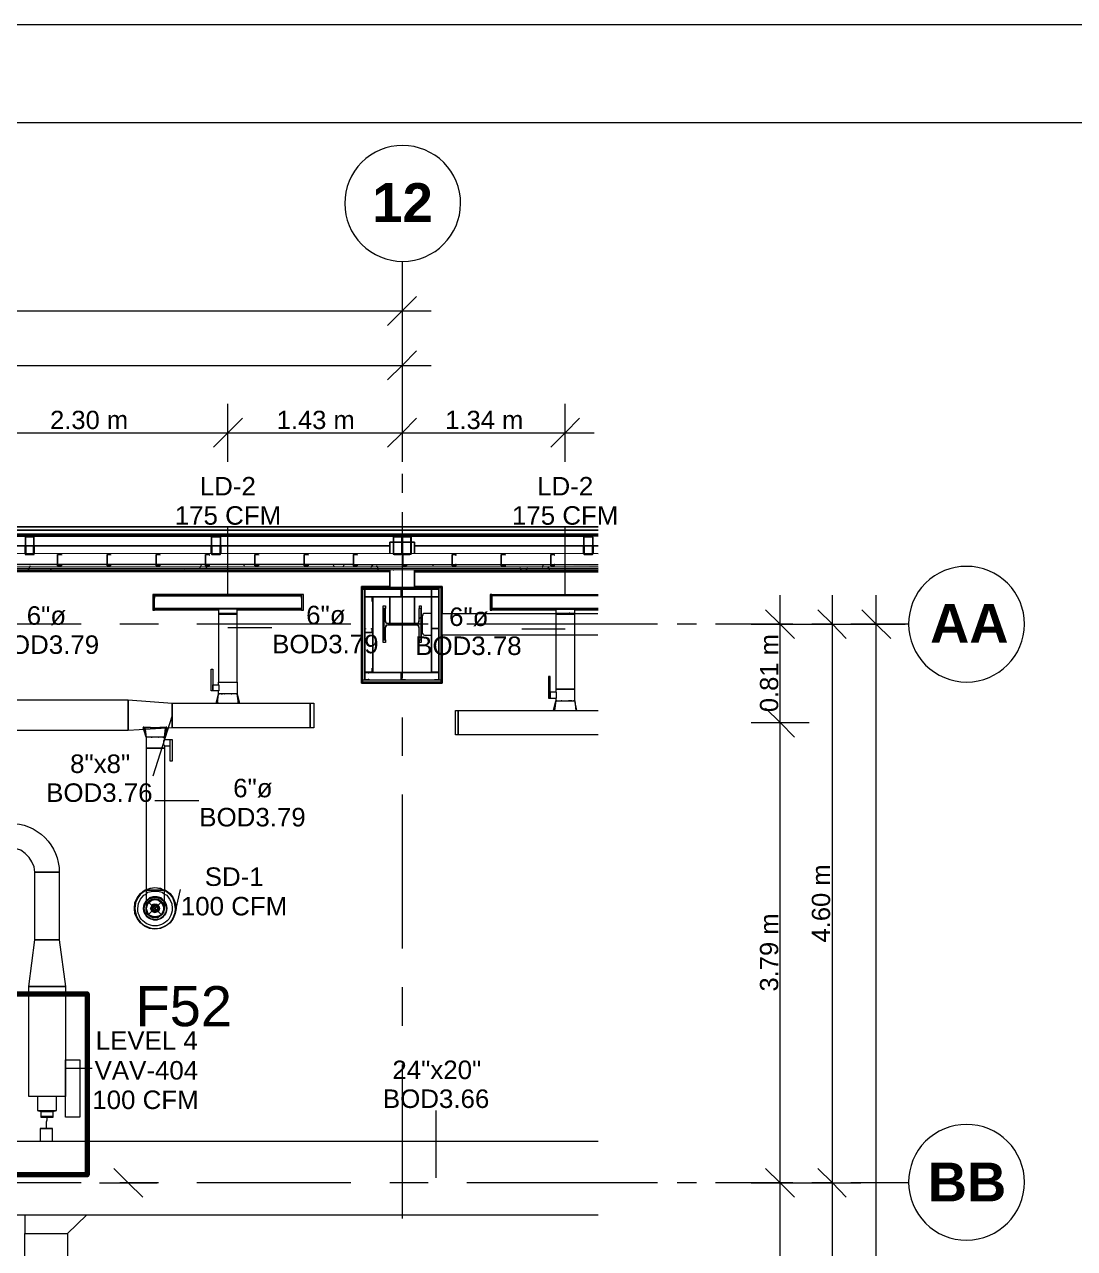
# Model space of a CAD drawing. Header units: metres. Extents: x 39 to 278, y -7 to 151.
# Drawn here: x 101.36 to 110.01, y 43.17 to 53.26 of the extents above; entities that cross this region are included whole.
import ezdxf

# ---------------------------------------------------------------- set-up
doc = ezdxf.new("R2010")
doc.units = ezdxf.units.M
doc.layers.add('HVAC - Ductos', color=5, linetype='Continuous', lineweight=50)
doc.layers.add('PDF_Geometry', color=7, linetype='Continuous', true_color=0xaaaaaa)
doc.layers.add('PDF_Solid Fills', color=7, linetype='Continuous', true_color=0xffffff)
doc.layers.add('PDF_Text', color=7, linetype='Continuous')
doc.layers.add('pie de plano', color=7, linetype='Continuous')
doc.styles.add('PDF ArialUnicodeMS-Bold-Identity-H', font='arial.ttf')
doc.styles.add('PDF Helvetica', font='')
doc.styles.add('PDF Helvetica Bold', font='')
doc.styles.get('PDF Helvetica').set_extended_font_data('Helvetica')
doc.styles.get('PDF Helvetica Bold').set_extended_font_data('Helvetica', bold=True)

msp = doc.modelspace()

# ---------------------------------------------------------------- hatches: boundary and pattern name
at = {"layer": 'PDF_Solid Fills', "lineweight": 0, "transparency": 33554559}
h = msp.add_hatch(color=256, dxfattribs=at)
h.paths.add_polyline_path([(101.371, 49.036), (101.371, 49.041), (101.366, 49.041)])
h.paths.add_polyline_path([(101.371, 49.032), (101.366, 49.032), (101.366, 48.89), (101.44, 48.89), (101.44, 49.032), (101.435, 49.032), (101.435, 48.894), (101.371, 48.894)])
h.paths.add_polyline_path([(101.44, 49.036), (101.44, 49.041), (101.435, 49.041)])
h.paths.add_polyline_path([(101.431, 49.036), (101.431, 49.041), (101.376, 49.041)])
h = msp.add_hatch(color=256, dxfattribs=at)
h.paths.add_polyline_path([(102.975, 49.032), (102.971, 49.032), (102.971, 48.894), (102.975, 49.021)])
h.paths.add_polyline_path([(102.971, 48.894), (102.906, 48.899), (102.902, 48.899), (102.902, 48.89)])
h.paths.add_polyline_path([(102.966, 49.036), (102.966, 49.041), (102.902, 49.041)])
h.paths.add_polyline_path([(102.902, 49.032), (102.897, 49.032), (102.897, 48.899)])
h = msp.add_hatch(color=256, dxfattribs=at)
h.paths.add_polyline_path([(104.405, 48.894), (104.46, 48.89), (104.46, 48.894)])
h.paths.add_polyline_path([(104.465, 48.899), (104.46, 48.899), (104.465, 48.894)])
h.paths.add_polyline_path([(104.396, 48.894), (104.401, 49.036), (104.46, 49.036), (104.465, 49.032), (104.465, 48.899), (104.469, 49.03), (104.469, 49.037), (104.465, 49.041), (104.396, 49.041)])
h = msp.add_hatch(color=256, dxfattribs=at)
h.paths.add_polyline_path([(104.474, 48.899), (104.474, 48.89), (104.534, 48.894), (104.478, 48.899)])
h.paths.add_polyline_path([(104.547, 49.036), (104.543, 49.041), (104.474, 49.041), (104.469, 49.032), (104.469, 48.899), (104.474, 48.903), (104.478, 49.036), (104.538, 49.036), (104.538, 48.894), (104.543, 48.899)])
h = msp.add_hatch(color=256, dxfattribs=at)
h.paths.add_polyline_path([(106.037, 48.894), (106.041, 49.032), (106.037, 49.032)])
h.paths.add_polyline_path([(105.968, 48.899), (105.968, 48.89), (106.037, 48.894), (105.973, 48.899)])
h.paths.add_polyline_path([(106.032, 49.036), (106.032, 49.041), (105.968, 49.041)])
h.paths.add_polyline_path([(105.968, 49.032), (105.964, 49.032), (105.964, 48.899)])
for points in [[(45.188, 48.798), (105.844, 48.798), (106.083, 48.793), (106.083, 48.807), (80.925, 48.812), (45.188, 48.812)], [(105.844, 48.78), (106.081, 48.775), (106.083, 48.775), (106.083, 48.793), (75.635, 48.798), (45.188, 48.798), (45.188, 48.78)], [(105.844, 48.766), (106.081, 48.761), (106.083, 48.761), (106.083, 48.78), (45.188, 48.78), (45.188, 48.766)], [(104.607, 48.445), (104.602, 48.331), (104.588, 48.326), (104.35, 48.321), (104.35, 48.326), (104.337, 48.326), (104.337, 48.34), (104.332, 48.34), (104.332, 48.445), (104.318, 48.445), (104.318, 48.188), (104.332, 48.188), (104.332, 48.294), (104.337, 48.312), (104.602, 48.312), (104.607, 48.308), (104.607, 48.188), (104.625, 48.188), (104.625, 48.445)]]:
    msp.add_hatch(color=256, dxfattribs=at).paths.add_polyline_path(points)

# ---------------------------------------------------------------- linework, layer by layer
at = {"layer": 'HVAC - Ductos', "color": 252, "lineweight": 0, "true_color": 0x939598}
for points in [[(104.469, 51.136), (104.469, 50.897), (104.469, 50.659)], [(104.588, 51.016), (104.469, 50.897), (104.35, 50.778)], [(46.031, 50.897), (104.708, 50.897)], [(104.469, 50.686), (104.469, 50.448), (104.469, 50.21)], [(104.588, 50.567), (104.469, 50.448), (104.35, 50.329)], [(46.031, 50.448), (55.468, 50.448), (64.667, 50.448), (73.871, 50.448), (95.27, 50.448), (104.708, 50.448)], [(103.035, 49.655), (103.035, 49.894), (103.035, 50.132)], [(104.469, 50.132), (104.469, 49.894), (104.469, 49.655)], [(105.812, 49.655), (105.812, 49.894), (105.812, 50.132)], [(103.154, 50.013), (103.035, 49.894), (102.915, 49.774)], [(104.588, 50.013), (104.469, 49.894), (104.35, 49.774)], [(105.931, 50.013), (105.812, 49.894), (105.693, 49.774)], [(87.373, 49.894), (89.583, 49.894), (91.457, 49.894), (93.882, 49.894), (95.27, 49.894), (96.636, 49.894), (98.703, 49.894), (100.738, 49.894), (103.035, 49.894), (104.469, 49.894), (106.051, 49.894)], [(107.581, 11.278), (107.581, 12.204), (107.581, 15.656), (107.581, 16.114), (107.581, 19.419), (107.581, 25.317), (107.581, 25.492), (107.581, 28.755), (107.581, 31.212), (107.581, 33.201), (107.581, 33.861), (107.581, 34.516), (107.581, 35.845), (107.581, 40.461), (107.343, 40.461), (107.581, 40.461), (107.82, 40.461), (107.581, 40.461), (107.581, 43.715), (107.581, 47.506), (107.581, 48.555)], [(108.012, 11.278), (108.012, 16.114), (108.012, 25.317), (108.012, 34.516), (108.012, 43.715), (108.012, 48.555)], [(108.374, 11.278), (108.374, 48.555)], [(107.462, 48.436), (107.581, 48.317), (107.701, 48.198)], [(107.893, 48.436), (108.012, 48.317), (108.127, 48.198)], [(108.255, 48.436), (108.374, 48.317), (108.494, 48.198)], [(107.343, 48.317), (107.581, 48.317), (107.82, 48.317)], [(107.774, 48.317), (108.012, 48.317), (108.246, 48.317)], [(108.136, 48.317), (108.374, 48.317), (108.612, 48.317)], [(107.462, 47.625), (107.581, 47.506), (107.701, 47.386)], [(107.343, 47.506), (107.581, 47.506), (107.82, 47.506)], [(107.462, 43.834), (107.581, 43.715), (107.701, 43.596)], [(107.893, 43.834), (108.012, 43.715), (108.127, 43.596)], [(107.343, 43.715), (107.581, 43.715), (107.82, 43.715)], [(107.774, 43.715), (108.012, 43.715), (108.246, 43.715)]]:
    msp.add_lwpolyline(points, dxfattribs=at)
at = {"layer": 'HVAC - Ductos', "lineweight": 0}
for points in [[(103.035, 48.56), (103.035, 49.11)], [(105.812, 48.56), (105.812, 49.11)], [(103.64, 48.537), (103.64, 48.56), (103.64, 48.555), (102.43, 48.555), (102.43, 48.56), (102.43, 48.537)], [(103.64, 48.56), (102.43, 48.56)], [(102.43, 48.486), (102.43, 48.496), (102.43, 48.505)], [(103.64, 48.505), (103.64, 48.496), (103.64, 48.486)], [(105.207, 48.537), (105.207, 48.56), (105.207, 48.555), (106.083, 48.555)], [(105.207, 48.56), (106.083, 48.56)], [(106.083, 48.551), (105.207, 48.551), (105.207, 48.445), (106.083, 48.445), (105.207, 48.445), (105.207, 48.441), (106.083, 48.441)], [(105.207, 48.486), (105.207, 48.496), (105.207, 48.505)], [(102.957, 48.431), (102.43, 48.431), (102.43, 48.436), (102.43, 48.454), (102.43, 48.463)], [(102.43, 48.45), (102.43, 48.454), (102.43, 48.459)], [(102.43, 48.436), (102.957, 48.436)], [(103.003, 48.399), (102.998, 48.399), (102.98, 48.399), (102.971, 48.399), (102.966, 48.399), (102.961, 48.399), (102.957, 48.399), (102.957, 47.84), (102.961, 47.84), (102.971, 47.84), (102.98, 47.84), (102.998, 47.84), (103.016, 47.84), (103.035, 47.84), (103.053, 47.84), (103.071, 47.84), (103.09, 47.84), (103.099, 47.84), (103.108, 47.84), (103.112, 47.84), (103.112, 47.744), (103.108, 47.744), (103.104, 47.744), (103.099, 47.744), (103.09, 47.744), (103.071, 47.744), (103.053, 47.744), (103.035, 47.744), (103.016, 47.744), (102.998, 47.744), (102.98, 47.744), (102.971, 47.744), (102.966, 47.744), (102.961, 47.744), (102.957, 47.744), (102.957, 47.767), (102.911, 47.767), (102.911, 47.771), (102.911, 47.776), (102.911, 47.781), (102.911, 47.785), (102.911, 47.794), (102.911, 47.799), (102.911, 47.803), (102.911, 47.813), (102.911, 47.817), (102.957, 47.817), (102.957, 47.84), (102.961, 47.84), (102.971, 47.84), (102.98, 47.84), (102.998, 47.84), (103.016, 47.84), (103.035, 47.84), (103.053, 47.84), (103.071, 47.84), (103.09, 47.84), (103.099, 47.84), (103.108, 47.84), (103.112, 47.84), (103.112, 48.399), (103.108, 48.399), (103.104, 48.399), (103.099, 48.399), (103.09, 48.399), (103.071, 48.399), (103.067, 48.399)], [(102.961, 48.408), (102.957, 48.408)], [(102.957, 48.408), (102.961, 48.408), (102.98, 48.408), (103.007, 48.408), (103.035, 48.408), (103.067, 48.408), (103.09, 48.408), (103.108, 48.408), (103.112, 48.408)], [(102.961, 48.408), (102.961, 48.408)], [(103.007, 48.399), (103.016, 48.399), (103.035, 48.399), (103.053, 48.399), (103.062, 48.399)], [(103.108, 48.408), (103.108, 48.408)], [(103.112, 48.408), (103.108, 48.408)], [(103.64, 48.463), (103.64, 48.454), (103.64, 48.436), (103.64, 48.431), (103.112, 48.431)], [(103.112, 48.436), (103.64, 48.436)], [(103.64, 48.459), (103.64, 48.454), (103.64, 48.45)], [(105.734, 48.431), (105.207, 48.431), (105.207, 48.436), (105.207, 48.454), (105.207, 48.463)], [(105.207, 48.45), (105.207, 48.454), (105.207, 48.459)], [(105.207, 48.436), (105.734, 48.436)], [(105.734, 48.408), (105.739, 48.408), (105.757, 48.408), (105.785, 48.408), (105.812, 48.408), (105.844, 48.408), (105.867, 48.408), (105.885, 48.408), (105.89, 48.408)], [(105.89, 48.399), (105.885, 48.399), (105.877, 48.399), (105.867, 48.399), (105.849, 48.399), (105.831, 48.399), (105.812, 48.399), (105.794, 48.399), (105.775, 48.399), (105.757, 48.399), (105.748, 48.399), (105.739, 48.399)], [(105.739, 48.399), (105.739, 48.399)], [(105.744, 48.399), (105.757, 48.399)], [(105.849, 48.408), (105.844, 48.408)], [(105.867, 48.399), (105.881, 48.399)], [(106.083, 48.436), (105.89, 48.436)], [(106.083, 48.431), (105.89, 48.431)], [(103.035, 48.289), (103.397, 48.289)], [(105.812, 48.276), (105.455, 48.276)], [(102.957, 47.817), (102.961, 47.817), (102.961, 47.813), (102.961, 47.803), (102.961, 47.799), (102.961, 47.79), (102.961, 47.781), (102.961, 47.771), (102.961, 47.767), (102.957, 47.767)], [(105.716, 47.606), (105.734, 47.684), (105.739, 47.684), (105.744, 47.684), (105.748, 47.684), (105.757, 47.684), (105.775, 47.684), (105.794, 47.684), (105.812, 47.684), (105.831, 47.684), (105.849, 47.684), (105.867, 47.684), (105.877, 47.684), (105.881, 47.684), (105.885, 47.684), (105.89, 47.684), (105.89, 47.781), (105.885, 47.781), (105.877, 47.781), (105.867, 47.781), (105.849, 47.781), (105.831, 47.781), (105.812, 47.781), (105.794, 47.781), (105.775, 47.781), (105.757, 47.781), (105.748, 47.781), (105.739, 47.781), (105.734, 47.781), (105.734, 47.758), (105.688, 47.758), (105.688, 47.753), (105.688, 47.744), (105.688, 47.739), (105.688, 47.735), (105.688, 47.726), (105.688, 47.721), (105.688, 47.712), (105.688, 47.707), (105.688, 47.886), (105.675, 47.886)], [(105.688, 47.886), (105.675, 47.886), (105.675, 47.707), (105.688, 47.707), (105.734, 47.707), (105.734, 47.684), (105.744, 47.684), (105.734, 47.684), (105.725, 47.606)], [(102.961, 47.666), (102.952, 47.666), (102.948, 47.666), (102.957, 47.744), (102.938, 47.666), (102.943, 47.666), (102.938, 47.666), (102.957, 47.744)], [(103.053, 47.666), (103.058, 47.666), (103.067, 47.666), (103.081, 47.666), (103.09, 47.666), (103.108, 47.666), (103.117, 47.666), (103.122, 47.666), (103.112, 47.744)], [(103.131, 47.666), (103.112, 47.744), (103.131, 47.666)], [(105.734, 47.758), (105.739, 47.758), (105.739, 47.753), (105.739, 47.744), (105.739, 47.739), (105.739, 47.726), (105.739, 47.721), (105.739, 47.712), (105.739, 47.707), (105.734, 47.707)], [(105.89, 47.781), (105.885, 47.781), (105.877, 47.781), (105.867, 47.781), (105.849, 47.781), (105.831, 47.781), (105.812, 47.781), (105.794, 47.781), (105.775, 47.781), (105.757, 47.781), (105.748, 47.781), (105.739, 47.781)], [(102.966, 47.666), (102.98, 47.666), (102.984, 47.666)], [(102.989, 47.666), (102.994, 47.666), (103.003, 47.666), (103.016, 47.666)], [(103.016, 47.666), (103.016, 47.666)], [(103.021, 47.666), (103.025, 47.666), (103.048, 47.666)], [(103.081, 47.666), (103.081, 47.666)], [(103.117, 47.666), (103.112, 47.666)], [(106.083, 47.405), (104.932, 47.405), (104.932, 47.606), (106.083, 47.606)], [(105.908, 47.606), (105.89, 47.684), (105.881, 47.684), (105.89, 47.684), (105.899, 47.606)], [(102.576, 47.565), (102.416, 47.066)], [(102.498, 47.386), (102.503, 47.386), (102.498, 47.386), (102.489, 47.386), (102.471, 47.386), (102.453, 47.386), (102.434, 47.386), (102.416, 47.386), (102.398, 47.386), (102.379, 47.386), (102.37, 47.386), (102.365, 47.386), (102.361, 47.386), (102.361, 47.295), (102.37, 47.295), (102.379, 47.295), (102.398, 47.295), (102.416, 47.295), (102.434, 47.295), (102.453, 47.295), (102.471, 47.295), (102.489, 47.295), (102.498, 47.295), (102.508, 47.295), (102.512, 47.295), (102.512, 46.126), (102.521, 46.126), (102.558, 46.098), (102.585, 46.062), (102.599, 46.021), (102.608, 45.975), (102.599, 45.933), (102.585, 45.892), (102.558, 45.856), (102.521, 45.828), (102.48, 45.81), (102.434, 45.805), (102.388, 45.81), (102.347, 45.828), (102.315, 45.856), (102.288, 45.892), (102.269, 45.933), (102.265, 45.975), (102.269, 46.021), (102.288, 46.062), (102.315, 46.098), (102.347, 46.126), (102.361, 46.131)], [(102.338, 47.469), (102.338, 47.464), (102.343, 47.464), (102.347, 47.464), (102.352, 47.451)], [(102.343, 47.469), (102.338, 47.469), (102.343, 47.469), (102.352, 47.469), (102.365, 47.469), (102.379, 47.469), (102.398, 47.469)], [(102.338, 47.464), (102.343, 47.446), (102.338, 47.464)], [(102.343, 47.464), (102.338, 47.464)], [(102.343, 47.446), (102.361, 47.386), (102.343, 47.446)], [(102.361, 47.464), (102.352, 47.464), (102.347, 47.464)], [(102.352, 47.451), (102.361, 47.386), (102.365, 47.386)], [(102.384, 47.464), (102.379, 47.464), (102.365, 47.464)], [(102.384, 47.386), (102.379, 47.386)], [(102.526, 47.464), (102.517, 47.464), (102.508, 47.464), (102.489, 47.464), (102.485, 47.464), (102.48, 47.464), (102.466, 47.464), (102.457, 47.464), (102.453, 47.464), (102.448, 47.464), (102.425, 47.464), (102.421, 47.464), (102.416, 47.464), (102.402, 47.464), (102.393, 47.464), (102.388, 47.464)], [(102.439, 47.386), (102.434, 47.386), (102.43, 47.386)], [(102.475, 47.469), (102.489, 47.469), (102.508, 47.469), (102.517, 47.469), (102.526, 47.469), (102.531, 47.469)], [(102.489, 47.386), (102.485, 47.386)], [(102.558, 47.318), (102.558, 47.322), (102.558, 47.327), (102.558, 47.331), (102.558, 47.341), (102.558, 47.345), (102.558, 47.354), (102.558, 47.359), (102.558, 47.363), (102.512, 47.363), (102.512, 47.386), (102.508, 47.386), (102.512, 47.386), (102.531, 47.46), (102.512, 47.386), (102.521, 47.46)], [(102.521, 47.46), (102.521, 47.464)], [(102.531, 47.464), (102.526, 47.464), (102.531, 47.464), (102.531, 47.469), (102.526, 47.469)], [(102.526, 47.464), (102.526, 47.464)], [(102.512, 47.313), (102.512, 47.318), (102.508, 47.322), (102.508, 47.327), (102.508, 47.336), (102.508, 47.345), (102.508, 47.354), (102.508, 47.359), (102.512, 47.363)], [(102.434, 46.864), (102.796, 46.864)], [(102.361, 46.131), (102.388, 46.14), (102.434, 46.149), (102.48, 46.14), (102.512, 46.126)], [(102.512, 46.121), (102.48, 46.14), (102.434, 46.144), (102.393, 46.14), (102.361, 46.126)], [(102.512, 45.979), (102.512, 45.984), (102.512, 46.002), (102.512, 46.03), (102.512, 46.066), (102.512, 46.108), (102.512, 46.126), (102.508, 46.126), (102.498, 46.126), (102.489, 46.126), (102.471, 46.126), (102.453, 46.126), (102.434, 46.126), (102.416, 46.126), (102.398, 46.126), (102.379, 46.126), (102.37, 46.126), (102.361, 46.126), (102.361, 46.085), (102.361, 46.043), (102.361, 46.011), (102.361, 45.988), (102.361, 45.979)], [(102.361, 46.126), (102.37, 46.126), (102.379, 46.126), (102.398, 46.126), (102.416, 46.126), (102.434, 46.126), (102.453, 46.126), (102.471, 46.126), (102.489, 46.126), (102.498, 46.126), (102.508, 46.126), (102.512, 46.126)], [(102.361, 46.094), (102.375, 46.108), (102.416, 46.117), (102.457, 46.117), (102.494, 46.108), (102.512, 46.094)], [(102.608, 45.975), (102.645, 46.131)], [(102.512, 45.979), (102.512, 45.975), (102.512, 45.984), (102.508, 45.998), (102.503, 46.016), (102.489, 46.03), (102.471, 46.043), (102.453, 46.048), (102.434, 46.053), (102.416, 46.048), (102.398, 46.043), (102.379, 46.03), (102.37, 46.016), (102.361, 45.998), (102.361, 45.984), (102.361, 45.975), (102.361, 45.979)], [(102.508, 46.002), (102.503, 46.007), (102.489, 46.03), (102.462, 46.048), (102.466, 46.043), (102.485, 46.03), (102.471, 46.039), (102.453, 46.048), (102.434, 46.048), (102.416, 46.048), (102.398, 46.039), (102.384, 46.03), (102.37, 46.011), (102.365, 45.993), (102.361, 45.975), (102.365, 45.956), (102.37, 45.938), (102.384, 45.924), (102.398, 45.911), (102.416, 45.906), (102.434, 45.901), (102.416, 45.901), (102.398, 45.911), (102.379, 45.924), (102.37, 45.938), (102.361, 45.956), (102.361, 45.975), (102.365, 45.952)], [(102.379, 45.924), (102.365, 45.947), (102.365, 45.952), (102.361, 45.975), (102.365, 46.002), (102.365, 46.007), (102.379, 46.03), (102.365, 46.007)], [(102.361, 45.975), (102.365, 46.007), (102.361, 45.975)], [(102.365, 45.952), (102.365, 45.947), (102.365, 45.943), (102.365, 45.947), (102.365, 45.952), (102.361, 45.956), (102.361, 45.975), (102.361, 45.984)], [(102.361, 45.975), (102.361, 45.975)], [(102.361, 45.975), (102.365, 45.947)], [(102.365, 46.007), (102.365, 46.007)], [(102.37, 46.007), (102.384, 46.03), (102.402, 46.043), (102.407, 46.048), (102.379, 46.03), (102.407, 46.048), (102.434, 46.053), (102.462, 46.048), (102.489, 46.03), (102.503, 46.007), (102.512, 45.975), (102.508, 45.952)], [(102.407, 46.048), (102.434, 46.053), (102.462, 46.048)], [(102.407, 46.048), (102.407, 46.048)], [(102.411, 46.043), (102.434, 46.048), (102.462, 46.043)], [(102.489, 45.92), (102.466, 45.906), (102.462, 45.906), (102.434, 45.901), (102.411, 45.906), (102.434, 45.901), (102.462, 45.906), (102.489, 45.924), (102.471, 45.911), (102.485, 45.924), (102.498, 45.938), (102.508, 45.956), (102.508, 45.975), (102.508, 45.993), (102.498, 46.011), (102.485, 46.03), (102.503, 46.007), (102.512, 45.975), (102.503, 45.947), (102.489, 45.924), (102.503, 45.943)], [(102.462, 46.048), (102.462, 46.048)], [(102.512, 45.975), (102.508, 45.956), (102.498, 45.938), (102.489, 45.924)], [(102.503, 46.007), (102.503, 46.007)], [(102.503, 46.002), (102.508, 45.975), (102.503, 45.952)], [(102.508, 45.947), (102.508, 45.956), (102.512, 45.975), (102.512, 45.984)], [(102.512, 45.975), (102.512, 45.975)], [(102.503, 45.947), (102.503, 45.938), (102.489, 45.924), (102.471, 45.911), (102.466, 45.906), (102.462, 45.906), (102.453, 45.901), (102.434, 45.901), (102.416, 45.901), (102.407, 45.906), (102.402, 45.906), (102.398, 45.911), (102.379, 45.924), (102.37, 45.938), (102.365, 45.947)], [(102.384, 45.92), (102.402, 45.906), (102.407, 45.906), (102.379, 45.924), (102.365, 45.943)], [(102.402, 45.911), (102.384, 45.924), (102.37, 45.947)], [(102.407, 45.906), (102.402, 45.906)], [(102.407, 45.906), (102.434, 45.901), (102.462, 45.906)], [(102.453, 45.901), (102.453, 45.901)], [(102.466, 45.906), (102.462, 45.906)], [(102.508, 45.947), (102.503, 45.947), (102.485, 45.924), (102.466, 45.911)], [(101.701, 44.659), (101.916, 44.659)], [(101.467, 44.311), (101.472, 44.311), (101.481, 44.311), (101.49, 44.311), (101.508, 44.311), (101.527, 44.311), (101.545, 44.311), (101.563, 44.311), (101.582, 44.311), (101.6, 44.311), (101.609, 44.311), (101.618, 44.311), (101.623, 44.311)], [(101.495, 44.306), (101.495, 44.261), (101.499, 44.261), (101.504, 44.261), (101.508, 44.261), (101.522, 44.261), (101.531, 44.261), (101.545, 44.261), (101.559, 44.261), (101.568, 44.261), (101.577, 44.261), (101.586, 44.261), (101.591, 44.261), (101.596, 44.261), (101.596, 44.306)], [(101.495, 44.261), (101.499, 44.261), (101.513, 44.261), (101.536, 44.261), (101.554, 44.261), (101.577, 44.261), (101.591, 44.261), (101.596, 44.261)], [(101.499, 44.261), (101.504, 44.261), (101.508, 44.261), (101.522, 44.261), (101.531, 44.261), (101.545, 44.261), (101.559, 44.261), (101.568, 44.261), (101.577, 44.261), (101.586, 44.261), (101.591, 44.261)], [(104.749, 43.756), (104.749, 44.311)], [(101.49, 44.164), (101.49, 44.059), (101.495, 44.059), (101.504, 44.059), (101.513, 44.059), (101.527, 44.059), (101.541, 44.059), (101.554, 44.059), (101.563, 44.059), (101.577, 44.059), (101.582, 44.059), (101.586, 44.059)], [(101.591, 44.059), (101.591, 44.164), (101.586, 44.164), (101.582, 44.164), (101.577, 44.164), (101.563, 44.164), (101.554, 44.164), (101.541, 44.164), (101.527, 44.164), (101.513, 44.164), (101.504, 44.164), (101.495, 44.164), (101.49, 44.164), (101.495, 44.164), (101.504, 44.164), (101.513, 44.164), (101.527, 44.164), (101.541, 44.164), (101.554, 44.164), (101.563, 44.164), (101.577, 44.164), (101.582, 44.164), (101.586, 44.164)], [(101.596, 44.256), (101.591, 44.256), (101.577, 44.256), (101.554, 44.256), (101.531, 44.256), (101.513, 44.256), (101.499, 44.256), (101.495, 44.256)], [(101.541, 44.164), (101.541, 44.187), (101.541, 44.201), (101.541, 44.219), (101.545, 44.233), (101.545, 44.256)], [(101.541, 44.164), (101.541, 44.164)], [(106.083, 43.449), (101.055, 43.449), (100.807, 43.555), (100.807, 43.958), (101.055, 44.059), (106.083, 44.059)], [(102.095, 43.834), (102.214, 43.715), (102.334, 43.596)], [(101.976, 43.715), (102.214, 43.715), (102.453, 43.715)]]:
    msp.add_lwpolyline(points, dxfattribs=at)
for points in [[(102.416, 48.56), (102.416, 48.431), (102.43, 48.431), (102.43, 48.56)], [(103.64, 48.445), (102.43, 48.445), (102.43, 48.551), (103.64, 48.551), (103.64, 48.445), (103.64, 48.441), (102.43, 48.441), (102.43, 48.445)], [(102.43, 48.541), (102.43, 48.537), (102.43, 48.532), (102.43, 48.537)], [(103.658, 48.56), (103.64, 48.56), (103.64, 48.431), (103.658, 48.431)], [(103.64, 48.532), (103.64, 48.537), (103.64, 48.541), (103.64, 48.537)], [(105.194, 48.56), (105.194, 48.431), (105.207, 48.431), (105.207, 48.56)], [(105.207, 48.541), (105.207, 48.537), (105.207, 48.532), (105.207, 48.537)], [(102.957, 48.408), (102.957, 48.399), (102.966, 48.399), (102.98, 48.399), (103.007, 48.399), (103.035, 48.399), (103.062, 48.399), (103.09, 48.399), (103.104, 48.399), (103.112, 48.399), (103.112, 48.408), (103.112, 48.441), (103.108, 48.441), (103.099, 48.441), (103.09, 48.441), (103.071, 48.441), (103.053, 48.441), (103.035, 48.441), (103.016, 48.441), (102.998, 48.441), (102.98, 48.441), (102.971, 48.441), (102.961, 48.441), (102.957, 48.441)], [(105.734, 48.408), (105.734, 48.399), (105.744, 48.399), (105.757, 48.399), (105.785, 48.399), (105.812, 48.399), (105.84, 48.399), (105.867, 48.399), (105.881, 48.399), (105.89, 48.399), (105.89, 48.408), (105.89, 48.441), (105.885, 48.441), (105.877, 48.441), (105.867, 48.441), (105.849, 48.441), (105.831, 48.441), (105.812, 48.441), (105.794, 48.441), (105.775, 48.441), (105.757, 48.441), (105.748, 48.441), (105.739, 48.441), (105.734, 48.441)], [(105.734, 47.781), (105.739, 47.781), (105.748, 47.781), (105.757, 47.781), (105.775, 47.781), (105.794, 47.781), (105.812, 47.781), (105.831, 47.781), (105.849, 47.781), (105.867, 47.781), (105.877, 47.781), (105.885, 47.781), (105.89, 47.781), (105.89, 48.399), (105.885, 48.399), (105.877, 48.399), (105.867, 48.399), (105.849, 48.399), (105.831, 48.399), (105.812, 48.399), (105.794, 48.399), (105.775, 48.399), (105.757, 48.399), (105.748, 48.399), (105.739, 48.399), (105.734, 48.399)], [(102.897, 47.946), (102.911, 47.946), (102.911, 47.767), (102.897, 47.767)], [(99.758, 47.693), (102.214, 47.693), (102.214, 47.441), (99.758, 47.441)], [(102.214, 47.693), (102.576, 47.666), (102.576, 47.464), (102.214, 47.441)], [(102.966, 47.744), (102.961, 47.744)], [(102.989, 47.744), (102.98, 47.744)], [(103.007, 47.744), (103.003, 47.744)], [(103.067, 47.744), (103.062, 47.744)], [(102.576, 47.666), (103.713, 47.666), (103.713, 47.464), (102.576, 47.464)], [(103.126, 47.666), (103.131, 47.666)], [(103.713, 47.464), (103.713, 47.666), (103.741, 47.666), (103.741, 47.464)], [(104.932, 47.606), (104.932, 47.405), (104.909, 47.405), (104.909, 47.606)], [(105.785, 47.684), (105.78, 47.684)], [(105.867, 47.684), (105.84, 47.684)], [(102.343, 47.464), (102.338, 47.464)], [(102.402, 47.386), (102.407, 47.386), (102.411, 47.386), (102.407, 47.386)], [(102.462, 47.386), (102.466, 47.386)], [(102.531, 47.46), (102.531, 47.464)], [(102.576, 47.189), (102.558, 47.189), (102.558, 47.368), (102.576, 47.368)], [(101.444, 45.718), (101.444, 46.273), (101.646, 46.273), (101.646, 45.718)], [(102.361, 46.03), (102.361, 46.034), (102.361, 46.039), (102.388, 46.062), (102.416, 46.071), (102.453, 46.071), (102.485, 46.062), (102.508, 46.039), (102.512, 46.034), (102.508, 46.039), (102.485, 46.062), (102.453, 46.071), (102.416, 46.071), (102.388, 46.062), (102.361, 46.039), (102.361, 46.034), (102.388, 46.057), (102.361, 46.034)], [(102.37, 46.002), (102.384, 46.025), (102.407, 46.043), (102.434, 46.048), (102.462, 46.043), (102.485, 46.025), (102.498, 46.002), (102.508, 45.975), (102.498, 45.947), (102.485, 45.924), (102.462, 45.911), (102.434, 45.906), (102.407, 45.911), (102.384, 45.924), (102.37, 45.947), (102.365, 45.975)], [(102.508, 46.034), (102.48, 46.057), (102.453, 46.066), (102.421, 46.066), (102.388, 46.057), (102.421, 46.066), (102.453, 46.066), (102.48, 46.057), (102.508, 46.034), (102.512, 46.03)], [(102.453, 45.947), (102.466, 45.961), (102.471, 45.975), (102.466, 45.956), (102.453, 45.947), (102.434, 45.943), (102.416, 45.947), (102.407, 45.956), (102.398, 45.975), (102.407, 45.993), (102.416, 46.007), (102.434, 46.011), (102.453, 46.007), (102.466, 45.993), (102.471, 45.975), (102.466, 45.993), (102.453, 46.007), (102.434, 46.011), (102.416, 46.007), (102.407, 45.993), (102.402, 45.975), (102.407, 45.961), (102.416, 45.947), (102.434, 45.943)], [(102.416, 45.988), (102.411, 45.975), (102.416, 45.993), (102.425, 46.002), (102.444, 46.002), (102.457, 45.993), (102.462, 45.975), (102.457, 45.988), (102.444, 45.998), (102.425, 45.998)], [(102.457, 45.961), (102.462, 45.975), (102.457, 45.961), (102.444, 45.952), (102.425, 45.952), (102.416, 45.961), (102.411, 45.975), (102.416, 45.961), (102.425, 45.952), (102.444, 45.952)], [(102.421, 45.988), (102.434, 45.998), (102.448, 45.988), (102.457, 45.975), (102.448, 45.961), (102.434, 45.956), (102.421, 45.961), (102.416, 45.975)], [(102.434, 45.979), (102.43, 45.975), (102.43, 45.979), (102.439, 45.979), (102.439, 45.975), (102.439, 45.979)], [(102.439, 45.97), (102.439, 45.975), (102.439, 45.97), (102.43, 45.97), (102.43, 45.975), (102.434, 45.97)], [(102.531, 45.975), (102.526, 46.011), (102.512, 46.034), (102.526, 46.011)], [(102.453, 45.901), (102.471, 45.911), (102.453, 45.906), (102.434, 45.901)], [(102.503, 45.943), (102.503, 45.947), (102.508, 45.952), (102.503, 45.947)], [(101.394, 45.333), (101.444, 45.718), (101.646, 45.718), (101.696, 45.333)], [(101.394, 44.426), (101.394, 45.333), (101.696, 45.333), (101.696, 44.426)], [(101.816, 44.256), (101.696, 44.256), (101.696, 44.728), (101.816, 44.728)], [(101.623, 44.311), (101.623, 44.426), (101.618, 44.426), (101.609, 44.426), (101.6, 44.426), (101.582, 44.426), (101.563, 44.426), (101.545, 44.426), (101.527, 44.426), (101.508, 44.426), (101.49, 44.426), (101.481, 44.426), (101.472, 44.426), (101.467, 44.426), (101.467, 44.311), (101.495, 44.302), (101.504, 44.302), (101.522, 44.302), (101.545, 44.302), (101.568, 44.302), (101.586, 44.302), (101.596, 44.302)], [(101.596, 44.256), (101.596, 44.261), (101.591, 44.261), (101.577, 44.261), (101.554, 44.261), (101.536, 44.261), (101.513, 44.261), (101.499, 44.261), (101.495, 44.261), (101.495, 44.256), (101.499, 44.256), (101.513, 44.256), (101.531, 44.256), (101.554, 44.256), (101.577, 44.256), (101.591, 44.256)], [(101.362, 43.298), (101.715, 43.298), (101.871, 43.449), (101.362, 43.449)], [(101.362, 36.382), (101.362, 43.298), (101.715, 43.298), (101.715, 36.382)]]:
    msp.add_lwpolyline(points, close=True, dxfattribs=at)
for points in [[(102.558, 47.313), (102.512, 47.313), (102.512, 47.295), (102.508, 47.295), (102.498, 47.295), (102.489, 47.295), (102.471, 47.295), (102.453, 47.295), (102.434, 47.295), (102.416, 47.295), (102.398, 47.295), (102.379, 47.295), (102.37, 47.295), (102.361, 47.295), (102.361, 46.126), (102.352, 46.121), (102.315, 46.094), (102.292, 46.062), (102.274, 46.021), (102.269, 45.975, 0.986023), (102.604, 45.975), (102.595, 46.021), (102.581, 46.062), (102.554, 46.094), (102.517, 46.121), (102.512, 46.121)], [(102.512, 46.094), (102.531, 46.085), (102.554, 46.053), (102.572, 46.016), (102.576, 45.975, -1.008582), (102.292, 45.975), (102.297, 46.016), (102.315, 46.053), (102.343, 46.085), (102.361, 46.094)]]:
    msp.add_lwpolyline(points, format="xyb", dxfattribs=at)
for points in [[(101.646, 46.273), (101.444, 46.273), (101.44, 46.318), (101.421, 46.36), (101.398, 46.396), (101.366, 46.428), (101.33, 46.456), (101.284, 46.47), (101.238, 46.474), (101.238, 46.676, -0.418963)], [(102.361, 46.034), (102.343, 46.011), (102.338, 45.975, 0.971778), (102.531, 45.975), (102.521, 46.007), (102.512, 46.03, -1.370164), (102.343, 45.975), (102.347, 46.007), (102.361, 46.03, 1.370109), (102.531, 45.975, -1.395382)]]:
    msp.add_lwpolyline(points, format="xyb", close=True, dxfattribs=at)
at = {"layer": 'PDF_Geometry', "lineweight": 0}
for points in [[(104.474, 52.259, 0.418089), (103.997, 51.782, 0.414513), (104.474, 51.305, 0.411087), (104.951, 51.782, 0.414673)], [(109.117, 48.793, 0.418142), (108.64, 48.317, 0.414513), (109.117, 47.84, 0.411086), (109.594, 48.317, 0.414726)], [(109.117, 44.196, 0.418118), (108.64, 43.72, 0.414485), (109.117, 43.243, 0.411058), (109.594, 43.72, 0.414702)]]:
    msp.add_lwpolyline(points, format="xyb", close=True, dxfattribs=at)
for points in [[(104.469, 51.301), (104.469, 50.829)], [(104.469, 49.554), (104.469, 49.399)], [(104.469, 49.238), (104.469, 48.761)], [(87.602, 49.119), (89.133, 49.119), (90.669, 49.119), (92.204, 49.119), (93.735, 49.119), (95.27, 49.119), (96.801, 49.119), (98.337, 49.119), (99.868, 49.119), (101.403, 49.119), (102.934, 49.119), (101.403, 49.119), (99.868, 49.119), (98.337, 49.119), (96.801, 49.119), (95.27, 49.119), (93.735, 49.119), (92.204, 49.119), (90.669, 49.119), (89.133, 49.119), (87.602, 49.119)], [(101.44, 49.119), (101.366, 49.119)], [(102.975, 49.119), (102.897, 49.119)], [(104.506, 49.119), (104.433, 49.119)], [(106.041, 49.119), (105.964, 49.119)], [(101.376, 49.041), (99.936, 49.041), (101.403, 49.041), (102.934, 49.041), (104.405, 49.041), (102.966, 49.041)], [(101.431, 49.041), (102.906, 49.041)], [(104.506, 48.89), (104.534, 48.89), (104.543, 48.894), (104.547, 48.899), (104.547, 49.027), (104.543, 49.036), (104.534, 49.041), (104.483, 49.041), (104.474, 49.036), (104.469, 49.027), (104.469, 48.899), (104.474, 48.894), (104.478, 48.89)], [(106.083, 49.041), (106, 49.041), (104.534, 49.041), (105.973, 49.041)], [(106.082, 49.041), (106.032, 49.041)], [(45.188, 48.903), (106.083, 48.899)], [(101.366, 48.899), (101.366, 48.963)], [(101.371, 48.963), (101.371, 48.899)], [(101.435, 48.899), (101.435, 48.963)], [(101.44, 48.963), (101.44, 48.899)], [(102.897, 48.899), (102.897, 48.963)], [(102.902, 48.963), (102.902, 48.899)], [(102.971, 48.899), (102.971, 48.963)], [(102.975, 48.963), (102.975, 48.899)], [(104.465, 48.991), (104.401, 48.991), (104.451, 48.991), (104.455, 48.991), (104.46, 48.991), (104.465, 48.991), (104.46, 48.991), (104.455, 48.991), (104.451, 48.991)], [(104.474, 48.991), (104.538, 48.991), (104.492, 48.991), (104.488, 48.991), (104.483, 48.991), (104.478, 48.991), (104.474, 48.991), (104.478, 48.991), (104.483, 48.991), (104.488, 48.991), (104.492, 48.991)], [(104.538, 48.917), (104.547, 48.922)], [(105.964, 48.899), (105.964, 48.963)], [(105.968, 48.963), (105.968, 48.899)], [(106.037, 48.899), (106.037, 48.963)], [(106.037, 48.903), (106.041, 48.908)], [(106.041, 48.963), (106.041, 48.899)], [(45.188, 48.798), (106.083, 48.789)], [(104.066, 48.807), (103.662, 48.807), (103.255, 48.807), (102.851, 48.807), (102.444, 48.807), (102.04, 48.807), (101.632, 48.807), (101.229, 48.807)], [(104.071, 48.807), (104.474, 48.807), (104.882, 48.807), (105.285, 48.807), (105.693, 48.807), (106.083, 48.807)], [(104.511, 48.89), (104.52, 48.894)], [(106.023, 48.89), (106.028, 48.894)], [(45.188, 48.78), (106.083, 48.775)], [(106.083, 48.761), (45.188, 48.766)], [(104.469, 48.761), (104.469, 47.868)], [(104.144, 48.619), (104.144, 47.84), (104.144, 48.619)], [(104.144, 48.619), (104.144, 48.619)], [(104.79, 48.619), (104.144, 48.619), (104.79, 48.619)], [(104.492, 48.601), (104.492, 48.601)], [(104.57, 48.619), (104.79, 48.619)], [(104.57, 48.619), (104.79, 48.619)], [(104.74, 48.601), (104.74, 48.601)], [(104.79, 48.619), (104.79, 48.619)], [(104.79, 47.84), (104.79, 48.619), (104.79, 47.84)], [(104.162, 48.541), (104.162, 48.541)], [(104.162, 48.541), (104.162, 48.541)], [(104.162, 48.541), (104.162, 48.541)], [(104.162, 48.541), (104.162, 48.541)], [(104.167, 48.509), (104.167, 48.509)], [(104.217, 48.509), (104.217, 48.509)], [(104.222, 48.541), (104.222, 48.541)], [(104.368, 48.541), (104.368, 48.321), (104.368, 48.541)], [(104.46, 48.541), (104.46, 48.541)], [(104.46, 48.541), (104.46, 48.541)], [(104.492, 48.546), (104.492, 48.546)], [(104.712, 48.541), (104.712, 48.541)], [(104.712, 48.541), (104.712, 48.541)], [(104.717, 48.509), (104.717, 48.509)], [(104.74, 48.546), (104.74, 48.546)], [(104.767, 48.509), (104.767, 48.509)], [(104.772, 48.541), (104.772, 48.541)], [(104.772, 48.541), (104.772, 48.541)], [(104.772, 48.541), (104.772, 48.541)], [(104.772, 48.541), (104.772, 48.541)], [(104.332, 48.188), (104.332, 48.166), (104.314, 48.166), (104.314, 48.468), (104.332, 48.468), (104.332, 48.445)], [(104.611, 48.445), (104.611, 48.468), (104.625, 48.468), (104.625, 48.166), (104.611, 48.166), (104.611, 48.188)], [(104.712, 48.404), (104.653, 48.404), (104.648, 48.404), (104.644, 48.404), (104.639, 48.399), (104.639, 48.395), (104.634, 48.386), (104.634, 48.381), (104.634, 48.253), (104.634, 48.243), (104.639, 48.239), (104.639, 48.234), (104.644, 48.23), (104.648, 48.23), (104.653, 48.225), (104.712, 48.225)], [(104.795, 48.404), (106.082, 48.404)], [(101.825, 48.317), (100.555, 48.317)], [(102.462, 48.317), (102.146, 48.317)], [(104.048, 48.317), (102.778, 48.317)], [(104.332, 48.344), (104.332, 48.335)], [(104.332, 48.298), (104.332, 48.289)], [(104.337, 48.331), (104.341, 48.326), (104.355, 48.321), (104.368, 48.321)], [(104.607, 48.289), (104.607, 48.298), (104.598, 48.308), (104.588, 48.312), (104.355, 48.312), (104.341, 48.308), (104.337, 48.298)], [(104.685, 48.317), (104.368, 48.317)], [(104.437, 48.312), (104.447, 48.321)], [(104.561, 48.312), (104.57, 48.321), (104.588, 48.321), (104.598, 48.326), (104.607, 48.331)], [(104.607, 48.358), (104.625, 48.376)], [(104.607, 48.335), (104.607, 48.344)], [(106.097, 48.317), (105.001, 48.317)], [(106.573, 48.317), (106.097, 48.317)], [(106.894, 48.317), (106.734, 48.317)], [(107.687, 48.317), (107.05, 48.317)], [(104.162, 48.248), (104.162, 48.248)], [(104.162, 48.248), (104.162, 48.248)], [(104.222, 48.248), (104.222, 48.248)], [(104.318, 48.188), (104.332, 48.202)], [(104.712, 48.28), (104.712, 48.28)], [(104.712, 48.28), (104.712, 48.28)], [(104.717, 48.248), (104.717, 48.248)], [(104.767, 48.248), (104.767, 48.248)], [(104.772, 48.28), (104.772, 48.28)], [(104.772, 48.28), (104.772, 48.28)], [(106.082, 48.225), (104.795, 48.225)], [(104.162, 47.923), (104.162, 47.923)], [(104.162, 47.918), (104.162, 47.918)], [(104.162, 47.918), (104.162, 47.918)], [(104.167, 47.95), (104.167, 47.95)], [(104.217, 47.95), (104.217, 47.95)], [(104.222, 47.923), (104.222, 47.923)], [(104.46, 47.918), (104.46, 47.918)], [(104.46, 47.918), (104.46, 47.918)], [(104.492, 47.913), (104.492, 47.913)], [(104.712, 47.923), (104.712, 47.923)], [(104.717, 47.95), (104.717, 47.95)], [(104.74, 47.913), (104.74, 47.913)], [(104.767, 47.95), (104.767, 47.95)], [(104.772, 47.923), (104.772, 47.923)], [(104.772, 47.918), (104.772, 47.918)], [(104.772, 47.918), (104.772, 47.918)], [(104.144, 47.84), (104.144, 47.84)], [(104.144, 47.84), (104.79, 47.84), (104.144, 47.84)], [(104.162, 47.858), (104.162, 47.858)], [(104.162, 47.858), (104.162, 47.858)], [(104.46, 47.858), (104.46, 47.858)], [(104.46, 47.858), (104.46, 47.858)], [(104.492, 47.863), (104.492, 47.863)], [(104.74, 47.863), (104.74, 47.863)], [(104.772, 47.858), (104.772, 47.858)], [(104.772, 47.858), (104.772, 47.858)], [(104.79, 47.84), (104.79, 47.84)], [(104.469, 47.547), (104.469, 47.231)], [(104.469, 46.914), (104.469, 45.645)], [(104.469, 45.328), (104.469, 45.008)], [(104.469, 44.691), (104.469, 43.422)], [(101.825, 43.715), (100.555, 43.715)], [(102.462, 43.715), (102.146, 43.715)], [(104.048, 43.715), (102.778, 43.715)], [(104.685, 43.715), (104.368, 43.715)], [(106.097, 43.715), (105.001, 43.715)], [(106.573, 43.715), (106.097, 43.715)], [(106.894, 43.715), (106.734, 43.715)], [(107.687, 43.715), (107.05, 43.715)], [(108.64, 43.715), (108.164, 43.715)]]:
    msp.add_lwpolyline(points, dxfattribs=at)
at = {"layer": 'PDF_Geometry', "color": 252, "lineweight": 0, "true_color": 0x939598}
for points in [[(104.469, 50.668), (104.469, 50.508)], [(104.469, 50.352), (104.469, 49.715)], [(108.003, 48.317), (107.843, 48.317)], [(108.64, 48.317), (108.164, 48.317)], [(108.003, 43.715), (107.843, 43.715)]]:
    msp.add_lwpolyline(points, dxfattribs=at)
at = {"layer": 'PDF_Geometry', "lineweight": 0}
for points in [[(104.469, 49.119), (106, 49.119), (106.083, 49.119), (106, 49.119), (104.469, 49.119), (102.934, 49.119)], [(101.403, 49.091), (99.868, 49.091)], [(101.403, 49.059), (99.868, 49.059)], [(101.403, 49.05), (99.868, 49.05)], [(101.366, 48.899), (101.366, 48.89), (101.376, 48.89), (101.431, 48.89), (101.44, 48.89), (101.44, 48.899), (101.44, 49.032), (101.44, 49.036), (101.431, 49.041), (101.376, 49.041), (101.366, 49.036), (101.366, 49.032)], [(101.431, 48.894), (101.376, 48.894), (101.371, 48.894), (101.371, 48.899), (101.371, 49.032), (101.371, 49.036), (101.376, 49.036), (101.431, 49.036), (101.435, 49.036), (101.435, 49.032), (101.435, 48.899), (101.435, 48.894)], [(102.934, 49.091), (101.403, 49.091)], [(102.934, 49.059), (101.403, 49.059)], [(102.934, 49.05), (101.403, 49.05)], [(102.897, 48.899), (102.902, 48.89), (102.906, 48.89), (102.966, 48.89), (102.971, 48.89), (102.975, 48.899), (102.975, 49.032), (102.971, 49.036), (102.966, 49.041), (102.906, 49.041), (102.902, 49.036), (102.897, 49.032)], [(102.966, 48.894), (102.906, 48.894), (102.902, 48.899), (102.902, 49.032), (102.906, 49.036), (102.966, 49.036), (102.971, 49.036), (102.971, 49.032), (102.971, 48.899), (102.971, 48.894)], [(104.469, 49.091), (102.934, 49.091)], [(104.469, 49.059), (102.934, 49.059)], [(104.469, 49.05), (102.934, 49.05)], [(104.405, 48.89), (104.46, 48.89), (104.465, 48.894), (104.469, 48.899), (104.469, 49.027), (104.465, 49.036), (104.46, 49.041), (104.405, 49.041), (104.396, 49.036), (104.396, 49.027), (104.396, 48.899), (104.396, 48.894)], [(104.405, 48.894), (104.401, 48.894), (104.401, 48.899), (104.401, 49.027), (104.401, 49.032), (104.405, 49.036), (104.46, 49.036), (104.46, 49.032), (104.465, 49.027), (104.465, 48.899), (104.46, 48.894)], [(104.469, 49.041), (104.46, 49.041)], [(106, 49.091), (104.469, 49.091)], [(106, 49.059), (104.469, 49.059)], [(106, 49.05), (104.469, 49.05)], [(104.483, 49.041), (104.469, 49.041)], [(104.538, 48.899), (104.538, 48.894), (104.534, 48.894), (104.483, 48.894), (104.478, 48.894), (104.474, 48.899), (104.474, 49.027), (104.478, 49.032), (104.483, 49.036), (104.534, 49.036), (104.538, 49.032), (104.538, 49.027)], [(106.041, 49.032), (106.037, 49.036), (106.032, 49.041), (105.973, 49.041), (105.968, 49.036), (105.964, 49.032), (105.964, 48.899), (105.968, 48.89), (105.973, 48.89), (106.032, 48.89), (106.037, 48.89), (106.041, 48.899)], [(105.973, 49.036), (106.032, 49.036), (106.037, 49.036), (106.037, 49.032), (106.037, 48.899), (106.037, 48.894), (106.032, 48.894), (105.973, 48.894), (105.968, 48.899), (105.968, 49.032)], [(106, 49.091), (106.083, 49.091)], [(106, 49.059), (106.083, 49.059)], [(106, 49.05), (106.083, 49.05)], [(99.945, 48.963), (101.366, 48.963)], [(101.371, 48.963), (101.403, 48.963), (101.435, 48.963), (101.403, 48.963)], [(101.44, 48.963), (102.897, 48.963)], [(102.902, 48.963), (102.934, 48.963)], [(102.934, 48.963), (102.971, 48.963)], [(102.975, 48.963), (104.368, 48.963)], [(104.396, 48.991), (104.368, 48.991)], [(104.368, 48.991), (104.368, 48.899)], [(104.57, 48.991), (104.547, 48.991)], [(104.57, 48.991), (104.57, 48.899)], [(104.57, 48.963), (105.964, 48.963)], [(105.968, 48.963), (106, 48.963), (106.037, 48.963), (106, 48.963)], [(106.083, 48.963), (106.041, 48.963)], [(101.664, 48.89), (101.632, 48.89), (101.632, 48.798), (101.664, 48.798), (101.664, 48.807), (101.664, 48.798), (101.632, 48.798), (101.632, 48.89), (101.664, 48.89), (101.664, 48.885)], [(102.068, 48.89), (102.04, 48.89), (102.04, 48.798), (102.068, 48.798), (102.068, 48.807), (102.068, 48.798), (102.04, 48.798), (102.04, 48.89), (102.068, 48.89), (102.068, 48.885)], [(102.475, 48.89), (102.448, 48.89), (102.444, 48.89), (102.444, 48.798), (102.448, 48.798), (102.475, 48.798), (102.475, 48.807), (102.475, 48.798), (102.448, 48.798), (102.444, 48.798), (102.444, 48.89), (102.448, 48.89), (102.475, 48.89), (102.475, 48.885)], [(102.884, 48.89), (102.851, 48.89), (102.851, 48.798), (102.884, 48.798), (102.884, 48.807), (102.879, 48.807), (102.879, 48.798), (102.851, 48.798), (102.851, 48.89), (102.879, 48.89), (102.879, 48.885), (102.884, 48.885)], [(103.287, 48.89), (103.259, 48.89), (103.255, 48.89), (103.255, 48.798), (103.259, 48.798), (103.287, 48.798), (103.287, 48.807), (103.287, 48.798), (103.259, 48.798), (103.255, 48.798), (103.255, 48.89), (103.259, 48.89), (103.287, 48.89), (103.287, 48.885)], [(103.695, 48.89), (103.662, 48.89), (103.662, 48.798), (103.695, 48.798), (103.695, 48.807), (103.695, 48.798), (103.662, 48.798), (103.662, 48.89), (103.695, 48.89), (103.695, 48.885)], [(104.098, 48.89), (104.071, 48.89), (104.066, 48.89), (104.066, 48.798), (104.071, 48.798), (104.098, 48.798), (104.098, 48.807), (104.098, 48.798), (104.071, 48.798), (104.071, 48.89), (104.098, 48.89), (104.098, 48.885)], [(104.506, 48.89), (104.474, 48.89), (104.474, 48.798), (104.506, 48.798), (104.506, 48.807), (104.506, 48.798), (104.474, 48.798), (104.474, 48.89), (104.506, 48.89), (104.506, 48.885)], [(104.914, 48.89), (104.882, 48.89), (104.882, 48.798), (104.914, 48.798), (104.914, 48.807), (104.909, 48.807), (104.909, 48.798), (104.882, 48.798), (104.882, 48.89), (104.909, 48.89), (104.909, 48.885), (104.914, 48.885)], [(105.317, 48.89), (105.29, 48.89), (105.285, 48.89), (105.285, 48.798), (105.29, 48.798), (105.317, 48.798), (105.317, 48.807), (105.317, 48.798), (105.29, 48.798), (105.285, 48.798), (105.285, 48.89), (105.29, 48.89), (105.317, 48.89), (105.317, 48.885)], [(105.725, 48.89), (105.693, 48.89), (105.693, 48.798), (105.725, 48.798), (105.725, 48.807), (105.721, 48.807), (105.721, 48.798), (105.693, 48.798), (105.693, 48.89), (105.721, 48.89), (105.721, 48.885), (105.725, 48.885)], [(95.371, 48.761), (104.368, 48.757), (95.371, 48.757), (104.368, 48.757)], [(95.371, 48.752), (104.368, 48.752), (95.371, 48.752), (104.368, 48.748)], [(104.368, 48.761), (104.368, 48.619)], [(104.57, 48.761), (104.57, 48.619)], [(106.083, 48.757), (104.57, 48.757)], [(106.083, 48.757), (104.57, 48.757)], [(106.083, 48.748), (104.57, 48.752)], [(104.57, 48.748), (106.083, 48.748)], [(104.135, 48.628), (104.135, 47.831)], [(104.144, 47.84), (104.144, 48.619), (104.144, 47.84), (104.144, 48.619), (104.368, 48.619), (104.144, 48.619), (104.368, 48.619), (104.144, 48.619), (104.368, 48.619), (104.144, 48.619), (104.144, 48.624), (104.139, 48.628), (104.135, 48.628), (104.135, 47.831), (104.135, 48.628), (104.368, 48.628), (104.135, 48.628), (104.368, 48.628), (104.135, 48.628), (104.139, 48.628), (104.144, 48.624), (104.144, 48.619), (104.144, 48.624), (104.139, 48.628), (104.135, 48.628), (104.139, 48.628), (104.144, 48.624), (104.144, 48.619), (104.144, 48.606), (104.144, 47.858), (104.162, 47.858), (104.162, 48.606), (104.144, 48.606), (104.772, 48.606), (104.772, 48.619), (104.144, 48.619), (104.144, 47.84), (104.144, 48.619), (104.144, 47.84), (104.144, 47.836), (104.795, 47.836), (104.795, 48.624), (104.79, 48.624), (104.79, 48.619), (104.79, 47.84), (104.79, 48.619), (104.772, 48.619), (104.772, 47.858), (104.79, 47.858), (104.79, 48.619), (104.79, 48.624), (104.795, 48.624), (104.57, 48.624), (104.795, 48.624), (104.79, 48.624), (104.79, 48.619), (104.57, 48.619), (104.79, 48.619), (104.79, 47.84), (104.144, 47.84), (104.139, 47.836), (104.139, 47.831), (104.135, 47.831), (104.799, 47.831), (104.799, 48.225), (104.799, 47.831), (104.799, 48.225), (104.799, 47.831), (104.135, 47.831), (104.799, 47.831), (104.795, 47.836), (104.79, 47.84), (104.795, 47.836), (104.79, 47.84), (104.795, 47.836), (104.144, 47.836), (104.144, 47.84), (104.144, 47.858), (104.79, 47.858), (104.79, 47.84), (104.795, 47.836), (104.799, 47.831), (104.795, 47.836), (104.79, 47.84), (104.144, 47.84), (104.79, 47.84), (104.144, 47.84), (104.144, 47.836), (104.144, 48.624), (104.368, 48.624), (104.144, 48.624), (104.144, 47.836), (104.144, 47.84), (104.139, 47.836), (104.139, 47.831), (104.135, 47.831), (104.139, 47.831), (104.139, 47.836)], [(104.144, 48.541), (104.144, 48.619), (104.712, 48.619), (104.79, 48.619), (104.79, 47.84), (104.79, 47.918), (104.79, 48.619), (104.79, 47.84), (104.79, 48.619), (104.79, 48.624), (104.795, 48.624), (104.795, 47.836), (104.79, 47.84), (104.144, 47.84), (104.139, 47.836), (104.139, 47.831), (104.135, 47.831), (104.799, 47.831), (104.795, 47.836), (104.79, 47.84), (104.144, 47.84), (104.79, 47.84), (104.144, 47.84), (104.144, 47.918)], [(104.162, 48.541), (104.162, 48.601), (104.162, 48.606), (104.194, 48.606), (104.194, 48.601), (104.19, 48.601), (104.19, 48.606), (104.162, 48.606), (104.162, 48.601), (104.162, 48.541), (104.19, 48.541), (104.19, 48.546), (104.194, 48.546), (104.194, 48.541)], [(104.227, 48.541), (104.712, 48.541), (104.712, 48.606), (104.162, 48.606), (104.162, 48.541)], [(104.46, 48.541), (104.46, 48.601), (104.46, 48.606), (104.492, 48.606), (104.492, 48.601), (104.492, 48.606), (104.46, 48.606), (104.46, 48.601), (104.46, 48.541), (104.492, 48.541)], [(104.799, 48.628), (104.57, 48.628), (104.799, 48.628), (104.799, 48.404), (104.799, 48.628), (104.795, 48.628), (104.79, 48.624), (104.795, 48.628)], [(104.799, 48.404), (104.799, 48.628), (104.795, 48.628), (104.79, 48.624), (104.795, 48.628), (104.799, 48.628), (104.57, 48.628), (104.799, 48.628)], [(104.57, 48.619), (104.79, 48.619)], [(104.712, 48.541), (104.712, 47.918), (104.772, 47.918), (104.772, 48.606), (104.712, 48.606)], [(104.74, 48.601), (104.74, 48.606)], [(104.772, 48.606), (104.772, 48.601), (104.772, 48.541), (104.74, 48.541), (104.74, 48.546), (104.74, 48.541), (104.772, 48.541), (104.772, 48.601), (104.772, 48.606), (104.74, 48.606)], [(104.162, 48.541), (104.222, 48.541), (104.227, 48.541), (104.227, 48.509), (104.217, 48.509), (104.222, 48.509), (104.222, 48.541), (104.162, 48.541), (104.162, 48.509)], [(104.162, 47.918), (104.227, 47.918), (104.227, 48.541), (104.162, 48.541)], [(104.167, 48.509), (104.162, 48.509)], [(104.227, 47.918), (104.712, 47.918), (104.712, 48.541), (104.227, 48.541)], [(104.492, 48.546), (104.492, 48.541)], [(104.57, 48.541), (104.57, 48.321)], [(104.712, 48.541), (104.772, 48.541), (104.772, 48.509), (104.767, 48.509), (104.772, 48.509), (104.772, 48.541), (104.712, 48.541), (104.712, 48.509)], [(104.717, 48.509), (104.712, 48.509)], [(104.607, 48.188), (104.625, 48.188), (104.625, 48.445), (104.607, 48.445), (104.607, 48.34), (104.602, 48.326), (104.588, 48.321), (104.35, 48.321), (104.337, 48.326), (104.332, 48.34), (104.332, 48.445), (104.318, 48.445), (104.318, 48.188), (104.332, 48.188), (104.332, 48.289), (104.337, 48.308), (104.35, 48.312), (104.588, 48.312), (104.602, 48.308), (104.607, 48.289)], [(104.227, 48.248), (104.222, 48.248), (104.162, 48.248), (104.162, 48.28), (104.167, 48.28), (104.167, 48.276), (104.162, 48.276), (104.162, 48.248), (104.222, 48.248), (104.222, 48.276), (104.217, 48.276), (104.217, 48.28), (104.227, 48.28)], [(104.712, 48.28), (104.772, 48.28), (104.772, 48.248), (104.767, 48.248), (104.772, 48.248), (104.772, 48.28), (104.712, 48.28), (104.712, 48.248)], [(104.717, 48.248), (104.712, 48.248)], [(104.227, 47.923), (104.222, 47.923), (104.222, 47.918), (104.162, 47.918), (104.162, 47.923), (104.162, 47.95), (104.167, 47.95), (104.162, 47.95), (104.162, 47.923), (104.222, 47.923), (104.222, 47.95), (104.217, 47.95), (104.227, 47.95)], [(104.162, 47.858), (104.162, 47.918), (104.194, 47.918), (104.194, 47.913), (104.19, 47.913), (104.19, 47.918), (104.162, 47.918), (104.162, 47.858), (104.19, 47.858), (104.19, 47.863), (104.194, 47.863), (104.194, 47.858)], [(104.712, 47.918), (104.227, 47.918), (104.162, 47.918), (104.162, 47.858), (104.772, 47.858), (104.772, 47.918)], [(104.46, 47.858), (104.46, 47.918), (104.492, 47.918), (104.492, 47.913), (104.492, 47.918), (104.46, 47.918), (104.46, 47.858), (104.492, 47.858)], [(104.772, 47.923), (104.772, 47.918), (104.712, 47.918), (104.712, 47.923), (104.712, 47.95), (104.717, 47.95), (104.712, 47.95), (104.712, 47.923), (104.772, 47.923), (104.772, 47.95)], [(104.74, 47.913), (104.74, 47.918)], [(104.772, 47.918), (104.772, 47.858), (104.74, 47.858), (104.74, 47.863), (104.74, 47.858), (104.772, 47.858), (104.772, 47.918), (104.74, 47.918)], [(104.767, 47.95), (104.772, 47.95)], [(104.492, 47.863), (104.492, 47.858)]]:
    msp.add_lwpolyline(points, close=True, dxfattribs=at)
at = {"layer": 'PDF_Geometry', "color": 254, "lineweight": 0, "true_color": 0xeaeaea}
for points in [[(101.403, 48.798), (101.403, 48.793), (101.394, 48.775), (101.389, 48.766)], [(102.815, 48.803), (102.81, 48.793), (102.801, 48.775)], [(102.861, 48.775), (102.856, 48.793), (102.847, 48.807)], [(103.172, 48.807), (103.163, 48.798)], [(103.91, 48.793), (103.901, 48.807)], [(103.993, 48.807), (103.984, 48.793)], [(104.227, 48.807), (104.217, 48.793), (104.212, 48.78)], [(104.272, 48.771), (104.272, 48.775), (104.263, 48.793), (104.258, 48.798)], [(104.726, 48.798), (104.721, 48.807)], [(105.322, 48.789), (105.317, 48.793), (105.312, 48.798), (105.308, 48.807)], [(105.634, 48.807), (105.624, 48.793), (105.62, 48.784)], [(101.582, 48.761), (101.573, 48.775)], [(101.573, 48.775), (101.573, 48.775)], [(102.677, 48.766), (102.673, 48.761)], [(102.801, 48.775), (102.801, 48.775)], [(103.498, 48.761), (103.493, 48.761)], [(104.401, 48.761), (104.396, 48.761)], [(105.455, 48.761), (105.445, 48.775), (105.441, 48.78)], [(105.501, 48.78), (105.496, 48.775), (105.487, 48.761)], [(105.684, 48.766), (105.679, 48.775), (105.67, 48.793)], [(105.67, 48.793), (105.67, 48.793)]]:
    msp.add_lwpolyline(points, dxfattribs=at)
at = {"layer": 'PDF_Geometry', "color": 254, "lineweight": 0, "true_color": 0xd2d2d2}
for points in [[(102.04, 48.807), (102.04, 48.807)], [(102.444, 48.83), (102.444, 48.835)], [(104.066, 48.826), (104.071, 48.826)], [(104.474, 48.848), (104.474, 48.853)]]:
    msp.add_lwpolyline(points, dxfattribs=at)
at = {"layer": 'PDF_Geometry', "color": 8, "lineweight": 0, "true_color": 0x808080}
msp.add_lwpolyline([(102.498, 46.021), (102.457, 46.048), (102.411, 46.048), (102.375, 46.021), (102.361, 45.975), (102.375, 45.933), (102.411, 45.901), (102.457, 45.901), (102.498, 45.933), (102.512, 45.975)], close=True, dxfattribs=at)
for points in [[(102.379, 46.03), (102.489, 45.924)], [(102.489, 46.03), (102.379, 45.924)]]:
    msp.add_lwpolyline(points, dxfattribs=at)
at = {"layer": 'PDF_Geometry', "color": 232, "lineweight": 70, "true_color": 0xe91e64}
msp.add_lwpolyline([(101.188, 45.271), (101.877, 45.271), (101.877, 43.782), (101.188, 43.782)], close=True, dxfattribs=at)
at = {"layer": 'pie de plano', "lineweight": 0}
msp.add_lwpolyline([(129.247, 53.256), (129.247, -6.745), (39.243, -6.745), (39.243, 53.256)], close=True, dxfattribs=at)
msp.add_lwpolyline([(128.77, 52.445), (40.343, 52.445), (40.343, -6.08), (128.77, -6.08)], dxfattribs=at)

# ---------------------------------------------------------------- texts
at = {"layer": 'PDF_Text', "color": 253, "lineweight": 0, "true_color": 0xaaaaaa, "char_height": 0.3202, "attachment_point": 4, "style": 'PDF Helvetica Bold'}
for s, insert in [('12', (104.224, 51.789)), ('AA', (108.817, 48.324)), ('BB', (108.798, 43.722))]:
    msp.add_mtext(s, dxfattribs=dict(at, insert=insert))
at = {"layer": 'PDF_Text', "color": 252, "lineweight": 0, "true_color": 0x939598, "char_height": 0.1506, "attachment_point": 4, "style": 'PDF Helvetica'}
for s, insert in [('2.30 m', (101.57, 49.998)), ('1.43 m', (103.436, 49.998)), ('1.34 m', (104.824, 49.998))]:
    msp.add_mtext(s, dxfattribs=dict(at, insert=insert))
at = {"layer": 'PDF_Text', "lineweight": 0, "char_height": 0.1525, "attachment_point": 4, "style": 'PDF Helvetica'}
for s, insert in [('LD-2', (102.803, 49.453)), ('LD-2', (105.581, 49.453)), ('175 CFM', (102.597, 49.211)), ('175 CFM', (105.374, 49.211)), ('6"ø', (101.378, 48.386)), ('6"ø', (103.679, 48.39)), ('6"ø', (104.856, 48.376)), ('BOD3.79', (101.098, 48.147)), ('BOD3.79', (103.399, 48.152)), ('BOD3.78', (104.577, 48.138)), ('8"x8"', (101.735, 47.166)), ('BOD3.76', (101.538, 46.928)), ('6"ø', (103.078, 46.965)), ('BOD3.79', (102.799, 46.726)), ('SD-1', (102.844, 46.236)), ('100 CFM', (102.647, 45.993)), ('LEVEL 4', (101.946, 44.888)), ('VAV-404', (101.937, 44.641)), ('24"x20"', (104.389, 44.645)), ('100 CFM', (101.918, 44.398)), ('BOD3.66', (104.311, 44.407))]:
    msp.add_mtext(s, dxfattribs=dict(at, insert=insert))
at = {"layer": 'PDF_Text', "color": 252, "lineweight": 0, "true_color": 0x939598, "char_height": 0.1506, "attachment_point": 4, "rotation": 90, "style": 'PDF Helvetica'}
for s, insert in [('0.81 m', (107.492, 47.592)), ('4.60 m', (107.919, 45.695)), ('3.79 m', (107.492, 45.291))]:
    msp.add_mtext(s, dxfattribs=dict(at, insert=insert))
at = {"layer": 'PDF_Text', "color": 232, "lineweight": 70, "true_color": 0xe91e64, "insert": (102.274, 45.168), "char_height": 0.33, "attachment_point": 4, "style": 'PDF ArialUnicodeMS-Bold-Identity-H'}
msp.add_mtext('F52', dxfattribs=at)

doc.saveas('drawing.dxf')
